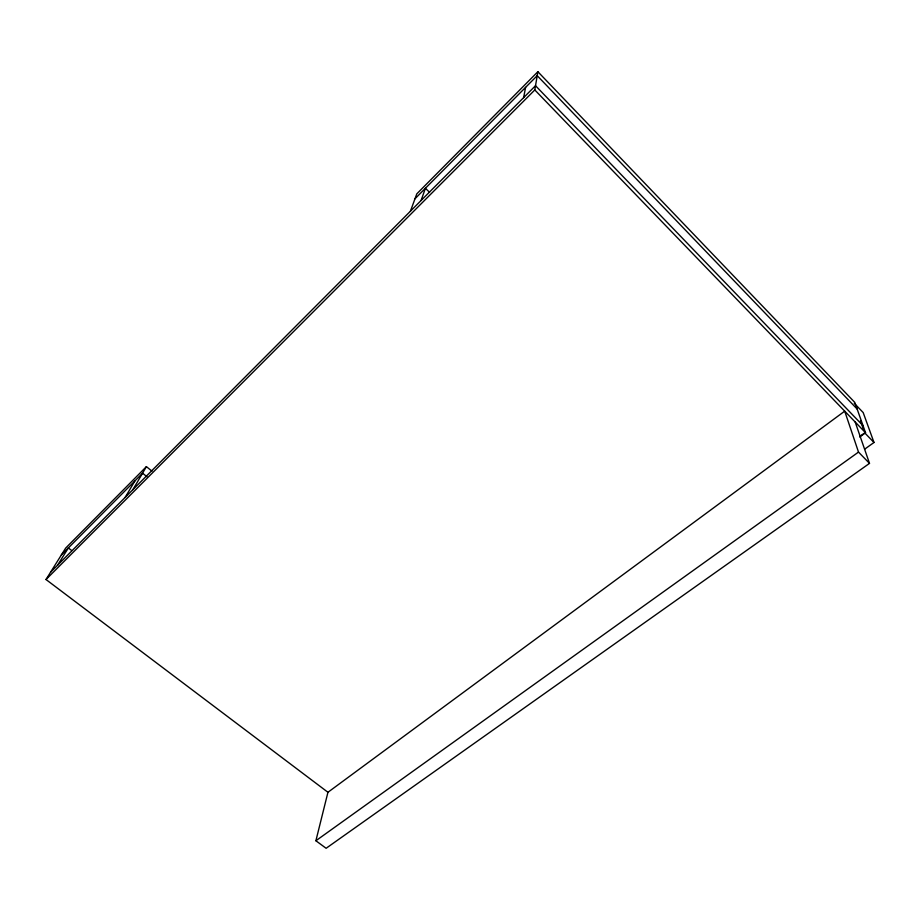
<?xml version="1.0" encoding="UTF-8"?>
<svg xmlns="http://www.w3.org/2000/svg" width="920" height="920" viewBox="0 0 920 920"><rect width="100%" height="100%" fill="white"/><g stroke="black" fill="none" stroke-linecap="round" stroke-linejoin="round"><path stroke-width="1.38" d="M327.934 792.269L46 579.519L534.808 89.953L537.878 71.714L854.772 402.385L865.559 432.768L859.74 436.977M523.618 97.646L525.596 87.365M315.893 840.753L327.945 792.281L844.709 411.159L858.509 452.088L869.503 463.381L326.117 848.286L315.893 840.753L858.509 452.088M421.061 200.525L425.419 188.278L429.536 192.268M410.423 211.197L416.817 193.844L537.878 71.714M132.917 489.624L146.406 466.635L151.972 471.143M125.154 497.409L134.929 480.872M57.626 565.144L68.344 547.941L71.748 550.562M46 579.519L65.653 548.101L146.406 466.635M61.352 554.978L142.565 473.179L147.027 476.778M415 198.755L537.211 75.67L857.118 409.009M50.542 572.251L535.52 85.698L863.052 425.707M860.073 436.229L864.731 432.871L874 442.485L864.662 449.167M534.808 89.953L865.559 432.768M854.231 403.247L863.178 412.562L874 442.485M860.43 420.75L863.776 430.18M855.174 422.004L869.503 463.381"/></g></svg>
